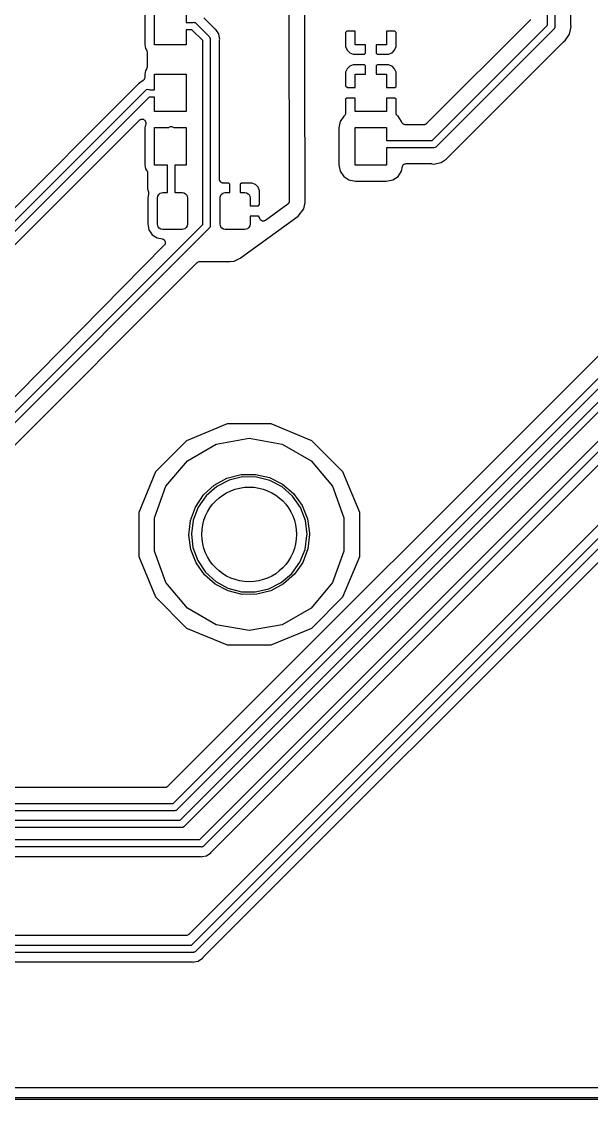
# Model space of a CAD drawing. Extents: x 81 to 178, y -172 to -32.
# Drawn here: x 108.6 to 135.6, y -172.1 to -120.9 of the extents above; entities that cross this region are included whole.
import ezdxf

# ---------------------------------------------------------------- set-up
doc = ezdxf.new("R2010")
doc.units = 0
doc.header["$MEASUREMENT"] = 0
doc.layers.add('BLACK', color=7, linetype='CONTINUOUS')

msp = doc.modelspace()

# ---------------------------------------------------------------- linework, layer by layer
at = {"layer": 'BLACK', "linetype": 'CONTINUOUS'}
for p, q in [((121.158, -69.7485), (121.285, -129.451)), ((173.418, -107.384), (116.505, -164.297)), ((116.641, -164.798), (173.919, -107.52)), ((174.212, -107.721), (116.842, -165.091)), ((116.095, -158.867), (166.83, -108.132)), ((167.123, -108.333), (116.296, -159.16)), ((117.029, -159.79), (168.099, -108.72)), ((168.346, -108.967), (117.23, -160.083)), ((117.599, -160.351), (168.469, -109.48)), ((122.018, -121.365), (121.992, -109.325)), ((133.556, -121.086), (133.556, -112.377)), ((133.906, -112.442), (133.906, -121.15)), ((134.656, -121.05), (134.656, -112.825)), ((115.763, -158.067), (160.616, -113.214)), ((160.909, -113.416), (115.965, -158.36)), ((158.687, -114.083), (115.504, -157.266)), ((114.419, -120.261), (114.419, -122.006)), ((114.881, -122.024), (114.881, -120.244)), ((116.381, -120.244), (116.381, -120.959)), ((117.734, -121.253), (117.229, -120.747)), ((132.755, -120.826), (127.811, -125.77)), ((116.381, -120.959), (116.723, -120.959)), ((116.659, -121.309), (116.381, -121.309)), ((116.381, -121.309), (116.381, -122.024)), ((117.173, -121.823), (116.659, -121.309)), ((116.723, -120.959), (116.746, -120.957)), ((116.746, -120.957), (116.769, -120.963)), ((116.769, -120.963), (116.792, -120.967)), ((116.792, -120.967), (116.799, -120.971)), ((116.799, -120.971), (116.806, -120.973)), ((116.806, -120.973), (116.825, -120.986)), ((116.825, -120.986), (116.845, -120.997)), ((116.845, -120.997), (116.86, -121.015)), ((116.86, -121.015), (117.466, -121.621)), ((117.748, -121.263), (117.734, -121.253)), ((117.761, -121.275), (117.748, -121.263)), ((117.799, -121.3), (117.761, -121.275)), ((117.937, -121.507), (117.799, -121.3)), ((122.022, -123.295), (122.018, -121.365)), ((122.018, -121.365), (122.018, -121.365)), ((128.068, -126.573), (133.556, -121.086)), ((133.849, -121.287), (128.256, -126.881)), ((133.867, -121.272), (133.849, -121.287)), ((133.879, -121.252), (133.867, -121.272)), ((133.892, -121.233), (133.879, -121.252)), ((133.894, -121.226), (133.892, -121.233)), ((133.898, -121.219), (133.894, -121.226)), ((133.902, -121.196), (133.898, -121.219)), ((133.908, -121.173), (133.902, -121.196)), ((133.906, -121.15), (133.908, -121.173)), ((134.602, -121.519), (134.659, -121.232)), ((134.659, -121.067), (134.656, -121.05)), ((134.659, -121.084), (134.659, -121.067)), ((134.674, -121.158), (134.659, -121.084)), ((134.659, -121.232), (134.674, -121.158)), ((117.173, -130.559), (117.173, -121.823)), ((117.466, -121.621), (117.484, -121.636)), ((117.484, -121.636), (117.496, -121.656)), ((117.496, -121.656), (117.509, -121.676)), ((117.509, -121.676), (117.511, -121.683)), ((117.511, -121.683), (117.515, -121.69)), ((117.515, -121.69), (117.519, -121.713)), ((117.519, -121.713), (117.525, -121.735)), ((117.525, -121.735), (117.523, -121.758)), ((117.523, -121.758), (117.523, -130.624)), ((117.976, -121.706), (117.937, -121.507)), ((117.973, -121.829), (117.976, -121.812)), ((117.973, -128.421), (117.973, -121.829)), ((117.985, -121.751), (117.976, -121.706)), ((117.976, -121.706), (117.976, -121.706)), ((117.976, -121.795), (117.985, -121.751)), ((117.976, -121.812), (117.976, -121.795)), ((124.015, -121.384), (123.961, -121.437)), ((123.961, -121.437), (123.961, -122.113)), ((124.411, -121.384), (124.015, -121.384)), ((124.411, -122.024), (124.411, -121.384)), ((125.911, -121.384), (125.911, -122.024)), ((126.307, -121.384), (125.911, -121.384)), ((126.361, -121.437), (126.307, -121.384)), ((126.361, -122.113), (126.361, -121.437)), ((128.733, -127.464), (134.308, -121.889)), ((134.308, -121.889), (134.323, -121.879)), ((134.323, -121.879), (134.335, -121.867)), ((134.335, -121.867), (134.398, -121.825)), ((134.398, -121.825), (134.602, -121.519)), ((114.419, -122.006), (114.457, -122.199)), ((114.457, -122.199), (114.496, -122.257)), ((114.496, -122.257), (114.504, -122.276)), ((114.504, -122.276), (114.515, -122.294)), ((114.515, -122.294), (114.516, -122.304)), ((114.516, -122.304), (114.52, -122.313)), ((114.52, -122.313), (114.522, -122.333)), ((114.522, -122.333), (114.525, -122.354)), ((114.525, -122.354), (114.529, -123.082)), ((116.381, -122.024), (114.881, -122.024)), ((123.961, -122.113), (124.03, -122.279)), ((124.03, -122.279), (124.156, -122.405)), ((124.911, -122.024), (124.411, -122.024)), ((124.911, -122.42), (124.911, -122.024)), ((125.911, -122.024), (125.411, -122.024)), ((125.411, -122.024), (125.411, -122.42)), ((126.166, -122.405), (126.292, -122.279)), ((126.292, -122.279), (126.361, -122.113)), ((124.156, -122.405), (124.321, -122.474)), ((124.321, -122.474), (124.857, -122.474)), ((124.857, -122.474), (124.911, -122.42)), ((125.411, -122.42), (125.465, -122.474)), ((125.465, -122.474), (126.001, -122.474)), ((126.001, -122.474), (126.166, -122.405)), ((114.457, -123.243), (114.419, -123.436)), ((114.499, -123.18), (114.457, -123.243)), ((114.508, -123.161), (114.499, -123.18)), ((114.518, -123.142), (114.508, -123.161)), ((114.52, -123.133), (114.518, -123.142)), ((114.524, -123.125), (114.52, -123.133)), ((114.525, -123.103), (114.524, -123.125)), ((114.529, -123.082), (114.525, -123.103)), ((114.881, -124.158), (114.881, -123.419)), ((114.881, -123.419), (116.381, -123.419)), ((116.381, -123.419), (116.381, -125.199)), ((122.035, -129.521), (122.022, -123.295)), ((122.022, -123.295), (122.022, -123.295)), ((124.03, -123.164), (123.961, -123.329)), ((123.961, -123.329), (123.961, -123.968)), ((124.156, -123.037), (124.03, -123.164)), ((124.321, -122.969), (124.156, -123.037)), ((124.857, -122.969), (124.321, -122.969)), ((124.411, -124.059), (124.411, -123.419)), ((124.411, -123.419), (124.911, -123.419)), ((124.911, -123.022), (124.857, -122.969)), ((124.911, -123.419), (124.911, -123.022)), ((125.465, -122.969), (125.411, -123.022)), ((125.411, -123.022), (125.411, -123.419)), ((125.411, -123.419), (125.911, -123.419)), ((126.001, -122.969), (125.465, -122.969)), ((125.911, -123.419), (125.911, -124.059)), ((126.166, -123.037), (126.001, -122.969)), ((126.292, -123.164), (126.166, -123.037)), ((126.361, -123.329), (126.292, -123.164)), ((126.361, -124.005), (126.361, -123.329)), ((114.117, -123.886), (100.757, -137.246)), ((114.121, -123.88), (114.117, -123.886)), ((114.127, -123.876), (114.121, -123.88)), ((114.176, -123.827), (114.127, -123.876)), ((114.341, -123.717), (114.176, -123.827)), ((114.359, -123.7), (114.341, -123.717)), ((114.378, -123.684), (114.359, -123.7)), ((114.381, -123.679), (114.378, -123.684)), ((114.385, -123.675), (114.381, -123.679)), ((114.396, -123.653), (114.385, -123.675)), ((114.408, -123.631), (114.396, -123.653)), ((114.409, -123.626), (114.408, -123.631)), ((114.412, -123.62), (114.409, -123.626)), ((114.414, -123.596), (114.412, -123.62)), ((114.419, -123.571), (114.414, -123.596)), ((114.419, -123.436), (114.419, -123.571)), ((100.893, -137.747), (114.461, -124.178)), ((114.461, -124.178), (114.499, -124.152)), ((114.499, -124.152), (114.559, -124.136)), ((114.559, -124.136), (114.62, -124.141)), ((114.62, -124.141), (114.656, -124.158)), ((114.656, -124.158), (114.881, -124.158)), ((123.961, -123.968), (124.052, -124.059)), ((124.052, -124.059), (124.411, -124.059)), ((125.911, -124.059), (126.307, -124.059)), ((126.307, -124.059), (126.361, -124.005)), ((114.626, -124.508), (101.094, -138.04)), ((114.881, -124.508), (114.626, -124.508)), ((114.881, -125.199), (114.881, -124.508)), ((124.015, -124.559), (123.961, -124.612)), ((123.961, -124.612), (123.961, -125.264)), ((124.411, -124.559), (124.015, -124.559)), ((124.411, -125.199), (124.411, -124.559)), ((126.307, -124.559), (125.911, -124.559)), ((125.911, -124.559), (125.911, -125.199)), ((126.361, -124.612), (126.307, -124.559)), ((126.361, -125.264), (126.361, -124.612)), ((116.381, -125.199), (114.881, -125.199)), ((123.87, -125.418), (123.705, -125.666)), ((123.883, -125.409), (123.87, -125.418)), ((123.901, -125.392), (123.883, -125.409)), ((123.92, -125.376), (123.901, -125.392)), ((123.923, -125.371), (123.92, -125.376)), ((123.927, -125.367), (123.923, -125.371)), ((123.938, -125.345), (123.927, -125.367)), ((123.95, -125.324), (123.938, -125.345)), ((123.951, -125.318), (123.95, -125.324)), ((123.954, -125.313), (123.951, -125.318)), ((123.957, -125.288), (123.954, -125.313)), ((123.961, -125.264), (123.957, -125.288)), ((125.911, -125.199), (124.411, -125.199)), ((126.365, -125.288), (126.361, -125.264)), ((126.368, -125.313), (126.365, -125.288)), ((126.371, -125.318), (126.368, -125.313)), ((126.372, -125.324), (126.371, -125.318)), ((126.384, -125.345), (126.372, -125.324)), ((126.395, -125.367), (126.384, -125.345)), ((126.399, -125.371), (126.395, -125.367)), ((126.402, -125.376), (126.399, -125.371)), ((126.421, -125.392), (126.402, -125.376)), ((126.439, -125.409), (126.421, -125.392)), ((126.452, -125.418), (126.439, -125.409)), ((126.617, -125.666), (126.452, -125.418)), ((101.463, -138.308), (114.166, -125.605)), ((114.166, -125.605), (114.174, -125.6)), ((114.174, -125.6), (114.18, -125.592)), ((114.18, -125.592), (114.198, -125.582)), ((114.198, -125.582), (114.215, -125.57)), ((114.215, -125.57), (114.225, -125.568)), ((114.225, -125.568), (114.233, -125.563)), ((114.233, -125.563), (114.254, -125.56)), ((114.254, -125.56), (114.274, -125.555)), ((114.274, -125.555), (114.284, -125.555)), ((114.284, -125.555), (114.293, -125.554)), ((114.293, -125.554), (114.314, -125.558)), ((114.314, -125.558), (114.335, -125.56)), ((114.335, -125.56), (114.343, -125.564)), ((114.343, -125.564), (114.353, -125.566)), ((114.353, -125.566), (114.371, -125.577)), ((114.371, -125.577), (114.39, -125.586)), ((114.39, -125.586), (114.397, -125.592)), ((114.397, -125.592), (114.405, -125.597)), ((114.405, -125.597), (114.418, -125.614)), ((114.418, -125.614), (114.433, -125.629)), ((114.461, -125.763), (114.419, -125.976)), ((114.419, -125.976), (114.419, -127.721)), ((114.433, -125.629), (114.437, -125.637)), ((114.437, -125.637), (114.443, -125.645)), ((114.443, -125.645), (114.45, -125.665)), ((114.45, -125.665), (114.458, -125.684)), ((114.458, -125.684), (114.459, -125.693)), ((114.459, -125.693), (114.462, -125.702)), ((114.464, -125.744), (114.461, -125.753)), ((114.461, -125.753), (114.461, -125.763)), ((114.462, -125.702), (114.462, -125.723)), ((114.462, -125.723), (114.464, -125.744)), ((114.881, -127.739), (114.881, -125.959)), ((114.881, -125.959), (115.555, -125.959)), ((115.555, -125.959), (115.585, -125.933)), ((115.585, -125.933), (115.643, -125.912)), ((115.643, -125.912), (115.705, -125.912)), ((115.705, -125.912), (115.763, -125.933)), ((115.763, -125.933), (115.794, -125.959)), ((115.794, -125.959), (116.381, -125.959)), ((116.381, -125.959), (116.381, -127.739)), ((123.705, -125.666), (123.643, -125.976)), ((123.643, -125.976), (123.643, -127.721)), ((124.411, -127.739), (124.411, -125.959)), ((124.411, -125.959), (125.911, -125.959)), ((125.911, -125.959), (125.911, -126.571)), ((126.62, -125.68), (126.617, -125.666)), ((126.631, -125.707), (126.62, -125.68)), ((126.64, -125.733), (126.631, -125.707)), ((126.642, -125.735), (126.64, -125.733)), ((126.642, -125.737), (126.642, -125.735)), ((126.661, -125.758), (126.642, -125.737)), ((126.679, -125.78), (126.661, -125.758)), ((126.681, -125.781), (126.679, -125.78)), ((126.682, -125.782), (126.681, -125.781)), ((126.707, -125.796), (126.682, -125.782)), ((126.732, -125.81), (126.707, -125.796)), ((126.734, -125.811), (126.732, -125.81)), ((126.736, -125.812), (126.734, -125.811)), ((126.764, -125.816), (126.736, -125.812)), ((126.792, -125.821), (126.764, -125.816)), ((127.687, -125.821), (126.792, -125.821)), ((127.695, -125.82), (127.687, -125.821)), ((127.703, -125.82), (127.695, -125.82)), ((127.725, -125.814), (127.703, -125.82)), ((127.747, -125.81), (127.725, -125.814)), ((127.754, -125.807), (127.747, -125.81)), ((127.761, -125.805), (127.754, -125.807)), ((127.78, -125.791), (127.761, -125.805)), ((127.8, -125.78), (127.78, -125.791)), ((127.805, -125.774), (127.8, -125.78)), ((127.811, -125.77), (127.805, -125.774)), ((125.911, -126.571), (128.056, -126.571)), ((128.056, -126.921), (125.911, -126.921)), ((125.911, -126.921), (125.911, -127.739)), ((128.056, -126.571), (128.068, -126.573)), ((128.091, -126.915), (128.056, -126.921)), ((128.097, -126.918), (128.091, -126.915)), ((128.158, -126.923), (128.097, -126.918)), ((128.218, -126.907), (128.158, -126.923)), ((128.256, -126.881), (128.218, -126.907)), ((128.504, -127.617), (128.733, -127.464)), ((114.419, -127.721), (114.457, -127.914)), ((114.457, -127.914), (114.521, -128.01)), ((114.521, -128.01), (114.529, -128.029)), ((114.529, -128.029), (114.54, -128.046)), ((115.499, -127.739), (114.881, -127.739)), ((115.499, -129.046), (115.499, -127.739)), ((116.381, -127.739), (115.849, -127.739)), ((115.849, -127.739), (115.849, -129.027)), ((123.643, -127.721), (123.705, -128.031)), ((123.705, -128.031), (123.87, -128.279)), ((125.911, -127.739), (124.411, -127.739)), ((126.452, -128.279), (126.617, -128.031)), ((126.617, -128.031), (126.661, -127.812)), ((126.661, -127.812), (126.671, -127.785)), ((126.671, -127.785), (126.681, -127.758)), ((126.681, -127.758), (126.682, -127.757)), ((126.682, -127.757), (126.683, -127.755)), ((126.683, -127.755), (126.702, -127.734)), ((126.702, -127.734), (126.72, -127.712)), ((126.72, -127.712), (126.722, -127.711)), ((126.722, -127.711), (126.723, -127.71)), ((126.723, -127.71), (126.748, -127.696)), ((126.748, -127.696), (126.773, -127.682)), ((126.773, -127.682), (126.775, -127.681)), ((126.775, -127.681), (126.777, -127.68)), ((126.777, -127.68), (126.805, -127.676)), ((126.805, -127.676), (126.833, -127.671)), ((126.833, -127.671), (128.035, -127.671)), ((128.035, -127.671), (128.052, -127.674)), ((128.052, -127.674), (128.069, -127.674)), ((128.069, -127.674), (128.143, -127.689)), ((128.143, -127.689), (128.504, -127.617)), ((114.54, -128.046), (114.541, -128.056)), ((114.541, -128.056), (114.545, -128.065)), ((114.545, -128.065), (114.547, -128.086)), ((114.547, -128.086), (114.551, -128.106)), ((114.551, -128.106), (114.554, -128.89)), ((117.976, -128.436), (117.973, -128.421)), ((117.976, -128.451), (117.976, -128.436)), ((117.981, -128.466), (117.976, -128.451)), ((117.984, -128.481), (117.981, -128.466)), ((117.991, -128.494), (117.984, -128.481)), ((117.996, -128.508), (117.991, -128.494)), ((118.006, -128.52), (117.996, -128.508)), ((118.014, -128.533), (118.006, -128.52)), ((118.026, -128.543), (118.014, -128.533)), ((118.036, -128.555), (118.026, -128.543)), ((123.87, -128.279), (124.118, -128.445)), ((124.118, -128.445), (124.428, -128.507)), ((124.428, -128.507), (125.894, -128.507)), ((125.894, -128.507), (126.204, -128.445)), ((126.204, -128.445), (126.452, -128.279)), ((114.554, -128.89), (114.559, -128.919)), ((114.559, -128.919), (114.593, -129.017)), ((114.593, -129.017), (114.596, -129.032)), ((114.596, -129.032), (114.601, -129.048)), ((114.601, -129.048), (114.6, -129.062)), ((115.146, -129.079), (115.271, -129.046)), ((115.271, -129.046), (115.499, -129.046)), ((115.849, -129.027), (115.868, -129.046)), ((115.868, -129.046), (116.196, -129.046)), ((116.196, -129.046), (116.282, -129.061)), ((118.049, -128.563), (118.036, -128.555)), ((118.06, -128.573), (118.049, -128.563)), ((118.075, -128.578), (118.06, -128.573)), ((118.088, -128.585), (118.075, -128.578)), ((118.103, -128.588), (118.088, -128.585)), ((118.118, -128.593), (118.103, -128.588)), ((118.133, -128.593), (118.118, -128.593)), ((118.121, -129.079), (118.246, -129.046)), ((118.148, -128.596), (118.133, -128.593)), ((118.405, -128.596), (118.148, -128.596)), ((118.246, -129.046), (118.459, -129.046)), ((118.459, -128.65), (118.405, -128.596)), ((118.459, -129.046), (118.459, -128.65)), ((119.012, -128.596), (118.959, -128.65)), ((118.959, -128.65), (118.959, -129.046)), ((118.959, -129.046), (119.171, -129.046)), ((119.511, -128.596), (119.012, -128.596)), ((119.171, -129.046), (119.257, -129.061)), ((119.676, -128.665), (119.511, -128.596)), ((119.802, -128.791), (119.676, -128.665)), ((119.871, -128.956), (119.802, -128.791)), ((119.871, -129.617), (119.871, -128.956)), ((114.599, -129.108), (114.559, -129.313)), ((114.559, -129.313), (114.559, -130.529)), ((114.6, -129.092), (114.599, -129.108)), ((114.6, -129.062), (114.603, -129.076)), ((114.603, -129.076), (114.6, -129.092)), ((115.021, -129.296), (115.036, -129.21)), ((115.021, -130.546), (115.021, -129.296)), ((115.036, -129.21), (115.079, -129.135)), ((115.079, -129.135), (115.146, -129.079)), ((116.282, -129.061), (116.357, -129.104)), ((116.357, -129.104), (116.413, -129.171)), ((116.413, -129.171), (116.446, -129.296)), ((116.446, -129.296), (116.446, -130.546)), ((117.996, -129.296), (118.011, -129.21)), ((117.996, -130.546), (117.996, -129.296)), ((118.011, -129.21), (118.054, -129.135)), ((118.054, -129.135), (118.121, -129.079)), ((119.257, -129.061), (119.332, -129.104)), ((119.332, -129.104), (119.388, -129.171)), ((119.388, -129.171), (119.421, -129.296)), ((119.421, -129.296), (119.421, -129.671)), ((121.244, -129.563), (121.228, -129.577)), ((121.249, -129.555), (121.244, -129.563)), ((121.255, -129.549), (121.249, -129.555)), ((121.264, -129.529), (121.255, -129.549)), ((121.274, -129.511), (121.264, -129.529)), ((121.276, -129.502), (121.274, -129.511)), ((121.28, -129.493), (121.276, -129.502)), ((121.281, -129.472), (121.28, -129.493)), ((121.285, -129.451), (121.281, -129.472)), ((121.977, -129.817), (122.035, -129.521)), ((119.421, -129.671), (119.817, -129.671)), ((119.817, -129.671), (119.871, -129.617)), ((121.213, -129.593), (120.149, -130.366)), ((121.228, -129.577), (121.213, -129.593)), ((121.706, -130.161), (121.977, -129.817)), ((103.127, -144.605), (117.173, -130.559)), ((114.559, -130.529), (114.616, -130.817)), ((115.054, -130.671), (115.021, -130.546)), ((116.446, -130.546), (116.431, -130.632)), ((118.029, -130.671), (117.996, -130.546)), ((118.946, -132.168), (121.706, -130.161)), ((119.421, -130.546), (119.406, -130.632)), ((119.817, -130.171), (119.421, -130.171)), ((119.421, -130.171), (119.421, -130.546)), ((119.871, -130.225), (119.817, -130.171)), ((119.873, -130.234), (119.871, -130.225)), ((119.872, -130.243), (119.873, -130.234)), ((119.878, -130.264), (119.872, -130.243)), ((119.882, -130.285), (119.878, -130.264)), ((119.886, -130.293), (119.882, -130.285)), ((119.889, -130.301), (119.886, -130.293)), ((119.901, -130.319), (119.889, -130.301)), ((119.912, -130.337), (119.901, -130.319)), ((119.919, -130.343), (119.912, -130.337)), ((119.924, -130.351), (119.919, -130.343)), ((119.942, -130.363), (119.924, -130.351)), ((119.959, -130.376), (119.942, -130.363)), ((119.967, -130.379), (119.959, -130.376)), ((119.975, -130.385), (119.967, -130.379)), ((119.996, -130.39), (119.975, -130.385)), ((120.016, -130.397), (119.996, -130.39)), ((120.025, -130.397), (120.016, -130.397)), ((120.034, -130.399), (120.025, -130.397)), ((120.055, -130.397), (120.034, -130.399)), ((120.076, -130.397), (120.055, -130.397)), ((120.085, -130.394), (120.076, -130.397)), ((120.094, -130.393), (120.085, -130.394)), ((120.113, -130.384), (120.094, -130.393)), ((120.133, -130.376), (120.113, -130.384)), ((120.141, -130.37), (120.133, -130.376)), ((120.149, -130.366), (120.141, -130.37)), ((117.466, -130.761), (103.329, -144.898)), ((114.616, -130.817), (114.77, -131.047)), ((114.77, -131.047), (115, -131.201)), ((115.11, -130.738), (115.054, -130.671)), ((115.185, -130.781), (115.11, -130.738)), ((115.271, -130.796), (115.185, -130.781)), ((116.196, -130.796), (115.271, -130.796)), ((116.321, -130.763), (116.196, -130.796)), ((116.388, -130.707), (116.321, -130.763)), ((116.431, -130.632), (116.388, -130.707)), ((117.484, -130.746), (117.466, -130.761)), ((117.496, -130.726), (117.484, -130.746)), ((117.509, -130.707), (117.496, -130.726)), ((117.511, -130.699), (117.509, -130.707)), ((117.515, -130.692), (117.511, -130.699)), ((117.519, -130.669), (117.515, -130.692)), ((117.525, -130.647), (117.519, -130.669)), ((117.523, -130.624), (117.525, -130.647)), ((118.085, -130.738), (118.029, -130.671)), ((118.16, -130.781), (118.085, -130.738)), ((118.246, -130.796), (118.16, -130.781)), ((119.171, -130.796), (118.246, -130.796)), ((119.296, -130.763), (119.171, -130.796)), ((119.363, -130.707), (119.296, -130.763)), ((119.406, -130.632), (119.363, -130.707)), ((115.344, -131.546), (102.973, -144.103)), ((115, -131.201), (115.253, -131.251)), ((115.253, -131.251), (115.258, -131.253)), ((115.258, -131.253), (115.263, -131.254)), ((115.263, -131.254), (115.286, -131.264)), ((115.286, -131.264), (115.31, -131.273)), ((115.31, -131.273), (115.314, -131.277)), ((115.314, -131.277), (115.318, -131.279)), ((115.318, -131.279), (115.336, -131.297)), ((115.336, -131.297), (115.356, -131.313)), ((115.347, -131.542), (115.344, -131.546)), ((115.351, -131.538), (115.347, -131.542)), ((115.364, -131.517), (115.351, -131.538)), ((115.356, -131.313), (115.358, -131.318)), ((115.358, -131.318), (115.362, -131.321)), ((115.362, -131.321), (115.373, -131.344)), ((115.378, -131.496), (115.364, -131.517)), ((115.373, -131.344), (115.385, -131.367)), ((115.38, -131.491), (115.378, -131.496)), ((115.382, -131.486), (115.38, -131.491)), ((115.387, -131.461), (115.382, -131.486)), ((115.385, -131.367), (115.386, -131.372)), ((115.386, -131.372), (115.388, -131.376)), ((115.394, -131.437), (115.387, -131.461)), ((115.388, -131.376), (115.39, -131.402)), ((115.39, -131.402), (115.394, -131.427)), ((115.394, -131.427), (115.393, -131.432)), ((115.393, -131.432), (115.394, -131.437)), ((105.202, -144.085), (116.914, -132.373)), ((116.914, -132.373), (116.921, -132.369)), ((116.921, -132.369), (116.926, -132.363)), ((116.926, -132.363), (116.945, -132.352)), ((116.945, -132.352), (116.964, -132.338)), ((116.964, -132.338), (116.972, -132.336)), ((116.972, -132.336), (116.978, -132.333)), ((116.978, -132.333), (117.001, -132.329)), ((117.001, -132.329), (117.023, -132.323)), ((117.023, -132.323), (117.031, -132.323)), ((117.031, -132.323), (117.038, -132.322)), ((117.038, -132.322), (118.481, -132.322)), ((118.481, -132.322), (118.659, -132.301)), ((118.659, -132.301), (118.946, -132.168)), ((118.336, -140.038), (116.406, -140.837)), ((120.424, -140.038), (118.336, -140.038)), ((122.354, -140.837), (120.424, -140.038)), ((116.406, -140.837), (114.929, -142.314)), ((117.817, -140.994), (119.38, -140.719)), ((119.38, -140.719), (120.943, -140.994)), ((123.831, -142.314), (122.354, -140.837)), ((116.443, -141.788), (117.817, -140.994)), ((120.943, -140.994), (122.317, -141.788)), ((115.423, -143.003), (116.443, -141.788)), ((122.317, -141.788), (123.337, -143.003)), ((114.929, -142.314), (114.13, -144.244)), ((124.63, -144.244), (123.831, -142.314)), ((117.719, -142.951), (118.325, -142.622)), ((118.423, -142.713), (117.836, -143.016)), ((118.325, -142.622), (118.991, -142.448)), ((119.064, -142.559), (118.423, -142.713)), ((118.991, -142.448), (119.68, -142.437)), ((119.724, -142.563), (119.064, -142.559)), ((119.68, -142.437), (120.351, -142.591)), ((120.364, -142.724), (119.724, -142.563)), ((120.351, -142.591), (120.967, -142.9)), ((120.948, -143.032), (120.364, -142.724)), ((114.88, -144.495), (115.423, -143.003)), ((117.21, -143.415), (117.719, -142.951)), ((117.836, -143.016), (117.339, -143.45)), ((121.44, -143.471), (120.948, -143.032)), ((120.967, -142.9), (121.49, -143.347)), ((121.49, -143.347), (121.892, -143.907)), ((123.337, -143.003), (123.88, -144.495)), ((116.826, -143.986), (117.21, -143.415)), ((117.339, -143.45), (116.959, -143.99)), ((121.814, -144.015), (121.44, -143.471)), ((121.892, -143.907), (122.149, -144.546)), ((114.13, -144.244), (114.13, -146.332)), ((116.589, -144.633), (116.826, -143.986)), ((116.959, -143.99), (116.719, -144.605)), ((117.211, -165.359), (138.425, -144.145)), ((122.048, -144.633), (121.814, -144.015)), ((124.63, -146.332), (124.63, -144.244)), ((114.88, -146.081), (114.88, -144.495)), ((116.513, -145.318), (116.589, -144.633)), ((116.719, -144.605), (116.633, -145.259)), ((122.127, -145.288), (122.048, -144.633)), ((122.149, -144.546), (122.246, -145.228)), ((123.88, -144.495), (123.88, -146.081)), ((116.603, -146.001), (116.513, -145.318)), ((116.633, -145.259), (116.706, -145.915)), ((122.033, -145.999), (122.126, -145.346)), ((122.126, -145.346), (122.127, -145.288)), ((122.247, -145.288), (122.164, -145.972)), ((122.246, -145.228), (122.247, -145.288)), ((116.706, -145.915), (116.933, -146.535)), ((114.13, -146.332), (114.929, -148.262)), ((115.423, -147.573), (114.88, -146.081)), ((116.853, -146.643), (116.603, -146.001)), ((121.787, -146.611), (122.033, -145.999)), ((122.164, -145.972), (121.921, -146.616)), ((123.88, -146.081), (123.337, -147.573)), ((123.831, -148.262), (124.63, -146.332)), ((117.249, -147.206), (116.853, -146.643)), ((116.933, -146.535), (117.301, -147.083)), ((121.402, -147.147), (121.787, -146.611)), ((121.921, -146.616), (121.53, -147.184)), ((117.769, -147.659), (117.249, -147.206)), ((117.301, -147.083), (117.789, -147.527)), ((120.9, -147.576), (121.402, -147.147)), ((121.53, -147.184), (121.016, -147.642)), ((116.443, -148.788), (115.423, -147.573)), ((118.381, -147.975), (117.769, -147.659)), ((117.789, -147.527), (118.369, -147.842)), ((118.369, -147.842), (119.007, -148.009)), ((119.05, -148.136), (118.381, -147.975)), ((119.007, -148.009), (119.667, -148.02)), ((119.667, -148.02), (120.31, -147.872)), ((120.407, -147.964), (119.739, -148.132)), ((120.31, -147.872), (120.9, -147.576)), ((121.016, -147.642), (120.407, -147.964)), ((123.337, -147.573), (122.317, -148.788)), ((114.929, -148.262), (116.406, -149.739)), ((119.739, -148.132), (119.05, -148.136)), ((122.354, -149.739), (123.831, -148.262)), ((117.817, -149.582), (116.443, -148.788)), ((122.317, -148.788), (120.943, -149.582)), ((116.406, -149.739), (118.336, -150.538)), ((119.38, -149.857), (117.817, -149.582)), ((120.943, -149.582), (119.38, -149.857)), ((120.424, -150.538), (122.354, -149.739)), ((118.336, -150.538), (120.424, -150.538)), ((115.38, -157.317), (96.3406, -157.317)), ((115.388, -157.316), (115.38, -157.317)), ((115.395, -157.316), (115.388, -157.316)), ((115.417, -157.31), (115.395, -157.316)), ((115.44, -157.306), (115.417, -157.31)), ((115.447, -157.303), (115.44, -157.306)), ((115.454, -157.301), (115.447, -157.303)), ((115.473, -157.287), (115.454, -157.301)), ((115.492, -157.276), (115.473, -157.287)), ((115.497, -157.27), (115.492, -157.276)), ((115.504, -157.266), (115.497, -157.27)), ((95.9575, -158.067), (115.763, -158.067)), ((115.828, -158.417), (95.8926, -158.417)), ((115.851, -158.419), (115.828, -158.417)), ((115.874, -158.413), (115.851, -158.419)), ((115.896, -158.409), (115.874, -158.413)), ((115.903, -158.405), (115.896, -158.409)), ((115.911, -158.403), (115.903, -158.405)), ((115.93, -158.39), (115.911, -158.403)), ((115.95, -158.378), (115.93, -158.39)), ((115.965, -158.36), (115.95, -158.378)), ((116.159, -159.217), (94.3266, -159.217)), ((94.3915, -158.867), (116.095, -158.867)), ((116.182, -159.219), (116.159, -159.217)), ((116.205, -159.213), (116.182, -159.219)), ((116.228, -159.209), (116.205, -159.213)), ((116.235, -159.205), (116.228, -159.209)), ((116.242, -159.203), (116.235, -159.205)), ((116.261, -159.19), (116.242, -159.203)), ((116.281, -159.178), (116.261, -159.19)), ((116.296, -159.16), (116.281, -159.178)), ((117.093, -160.14), (90.0429, -160.14)), ((90.1078, -159.79), (117.029, -159.79)), ((117.116, -160.142), (117.093, -160.14)), ((117.139, -160.136), (117.116, -160.142)), ((117.162, -160.132), (117.139, -160.136)), ((117.169, -160.128), (117.162, -160.132)), ((117.176, -160.126), (117.169, -160.128)), ((117.195, -160.113), (117.176, -160.126)), ((117.215, -160.101), (117.195, -160.113)), ((117.23, -160.083), (117.215, -160.101)), ((90.1141, -160.59), (117.022, -160.59)), ((117.022, -160.59), (117.039, -160.593)), ((117.039, -160.593), (117.056, -160.593)), ((117.056, -160.593), (117.101, -160.602)), ((117.101, -160.602), (117.146, -160.593)), ((117.146, -160.593), (117.345, -160.554)), ((117.146, -160.593), (117.146, -160.593)), ((117.345, -160.554), (117.552, -160.416)), ((117.552, -160.416), (117.577, -160.378)), ((117.577, -160.378), (117.589, -160.365)), ((117.589, -160.365), (117.599, -160.351)), ((116.382, -164.348), (93.9744, -164.348)), ((116.389, -164.347), (116.382, -164.348)), ((116.397, -164.347), (116.389, -164.347)), ((116.419, -164.341), (116.397, -164.347)), ((116.441, -164.337), (116.419, -164.341)), ((116.448, -164.334), (116.441, -164.337)), ((116.456, -164.332), (116.448, -164.334)), ((116.474, -164.318), (116.456, -164.332)), ((116.494, -164.307), (116.474, -164.318)), ((116.499, -164.301), (116.494, -164.307)), ((116.505, -164.297), (116.499, -164.301)), ((93.367, -164.798), (116.641, -164.798)), ((116.705, -165.148), (93.367, -165.148)), ((116.728, -165.15), (116.705, -165.148)), ((116.751, -165.144), (116.728, -165.15)), ((116.774, -165.14), (116.751, -165.144)), ((116.781, -165.136), (116.774, -165.14)), ((116.788, -165.134), (116.781, -165.136)), ((116.807, -165.121), (116.788, -165.134)), ((116.827, -165.109), (116.807, -165.121)), ((116.842, -165.091), (116.827, -165.109)), ((117.164, -165.424), (117.189, -165.386)), ((117.189, -165.386), (117.201, -165.373)), ((117.201, -165.373), (117.211, -165.359)), ((93.9744, -165.598), (116.634, -165.598)), ((116.634, -165.598), (116.651, -165.601)), ((116.651, -165.601), (116.668, -165.601)), ((116.668, -165.601), (116.713, -165.61)), ((116.713, -165.61), (116.758, -165.601)), ((116.758, -165.601), (116.957, -165.562)), ((116.758, -165.601), (116.758, -165.601)), ((116.957, -165.562), (117.164, -165.424)), ((81.584, -172.035), (178.258, -172.035)), ((177.504, -171.585), (82.209, -171.585)), ((178.317, -172.135), (81.5252, -172.135))]:
    msp.add_line(p, q, dxfattribs=at)
at = {"layer": 'BLACK'}
msp.add_circle((119.38, -145.288), 2.25, dxfattribs=at)
msp.add_circle((119.38, -145.288), 2.25, dxfattribs=at)

doc.saveas('drawing.dxf')
